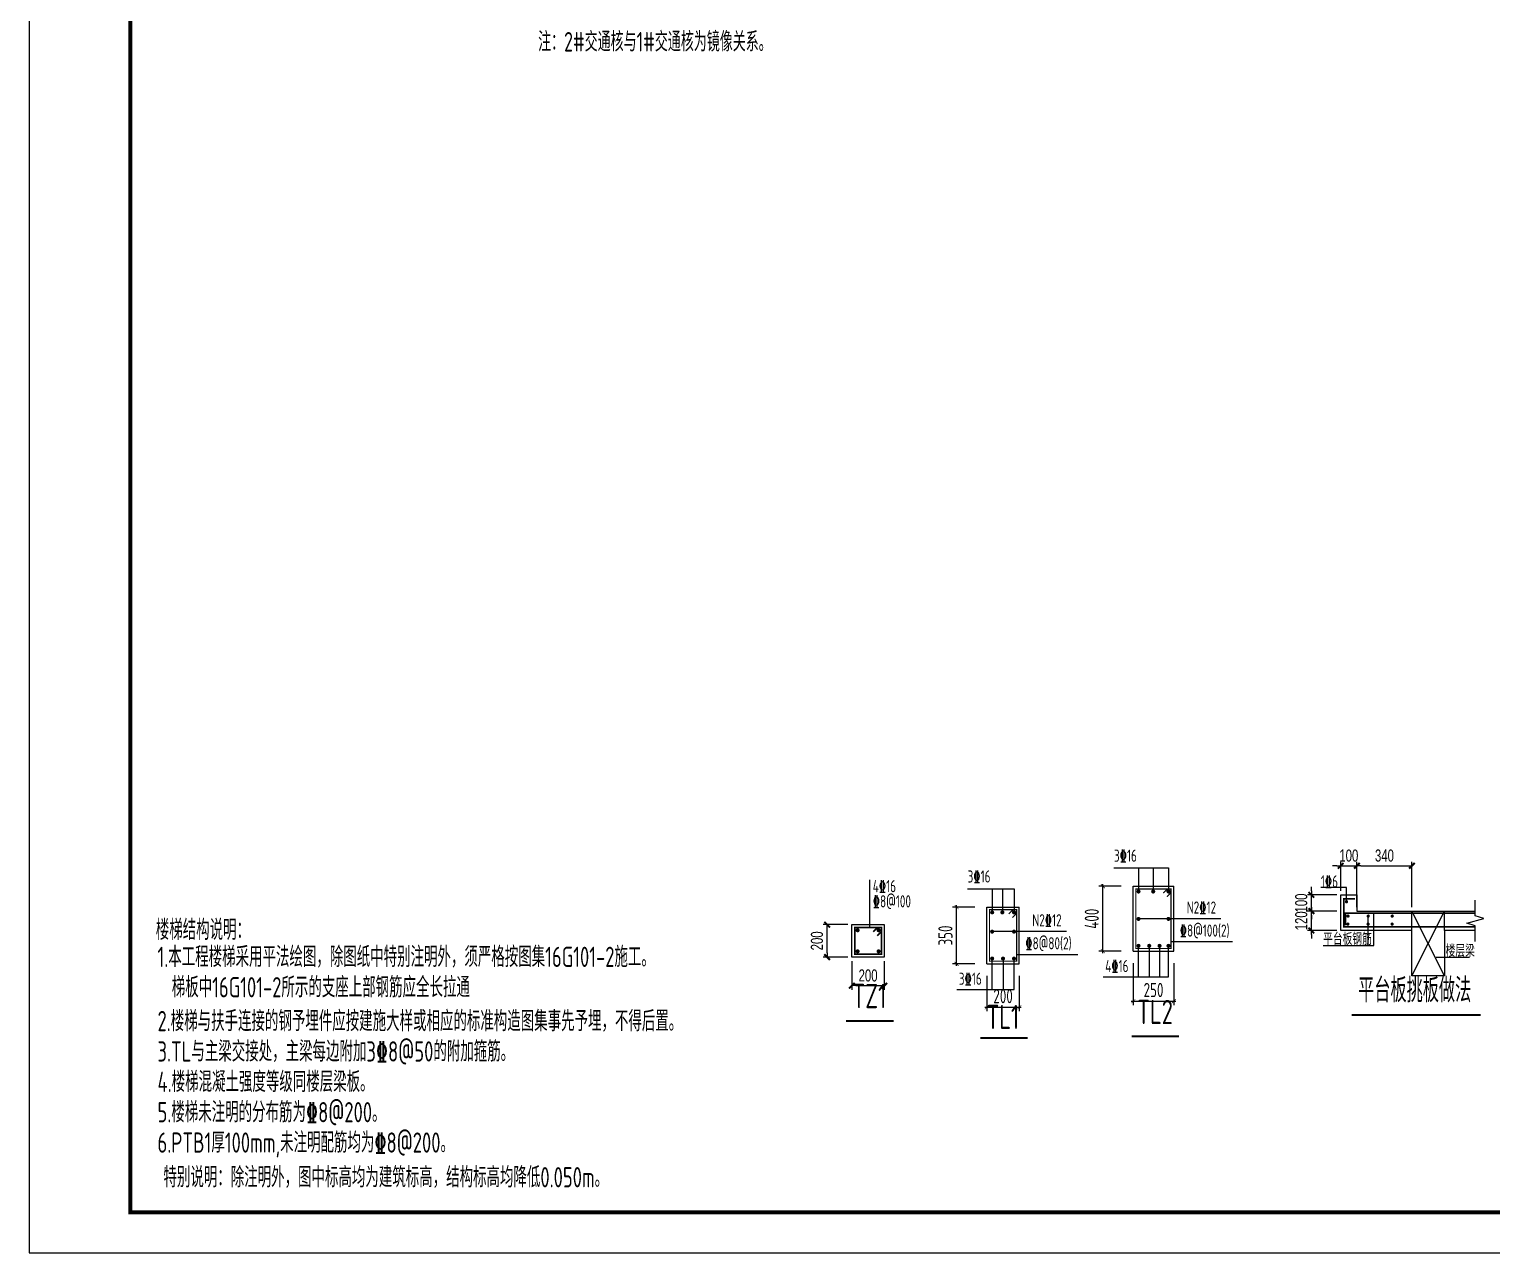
# Model space of a CAD drawing. Extents: x -668857 to 143095, y -247466 to 228182.
# Drawn here: x 36624 to 54686, y 196533 to 211639 of the extents above; entities that cross this region are included whole.
import ezdxf
from ezdxf.enums import TextEntityAlignment as Align

# ---------------------------------------------------------------- set-up
doc = ezdxf.new("R2010")
doc.units = 0
doc.header["$LTSCALE"] = 1000
doc.layers.get('0').update_dxf_attribs({"linetype": 'CONTINUOUS'})
doc.layers.get('DEFPOINTS').update_dxf_attribs({"linetype": 'CONTINUOUS'})
for name, color, linetype in [('-TK', 7, 'CONTINUOUS'), ('DIM', 2, 'CONTINUOUS'), ('FSK_DIM', 3, 'CONTINUOUS'), ('NUM', 7, 'CONTINUOUS'), ('PUB_TEXT', 2, 'CONTINUOUS'), ('REIN', 6, 'CONTINUOUS'), ('Sbeam-s', 3, 'CONTINUOUS'), ('TEXT', 2, 'CONTINUOUS'), ('THIN', 7, 'CONTINUOUS'), ('WALL', 5, 'CONTINUOUS'), ('大样详图_文字', 60, 'CONTINUOUS')]:
    doc.layers.add(name, color=color, linetype=linetype)
doc.styles.add('BW_Dim', font='Bweng.shx', dxfattribs={"width": 0.7, "bigfont": 'hztxt.shx'})
doc.styles.add('TSSD_DIMENSION', font='Tssdeng.shx', dxfattribs={"width": 0.7, "bigfont": 'tssdchn.shx'})
doc.styles.add('TSSD_Norm', font='Tssdeng.shx', dxfattribs={"bigfont": 'tssdchn.shx'})
doc.styles.add('TSSD_REIN', font='tssdeng.shx', dxfattribs={"width": 0.7, "height": 300, "bigfont": 'tssdchn.shx'})
doc.dimstyles.new('Cyz_25_50', dxfattribs={"dimtxt": 150, "dimasz": 50, "dimexe": 50, "dimexo": 50, "dimgap": 50, "dimtad": 1, "dimdec": 0, "dimlfac": 0.5, "dimzin": 0, "dimdsep": 46, "dimtxsty": 'BW_Dim', "dimblk": '_bwk', "dimcen": 0, "dimclrt": 7, "dimadec": 0, "dimazin": 0, "dimtfac": 1, "dimtdec": 0, "dimtix": 1, "dimtmove": 2, "dimatfit": 0, "dimfxl": 0, "dimtolj": 1, "dimtzin": 0, "dimarcsym": 0})
doc.dimstyles.new('TSSD_50_50', dxfattribs={"dimtxt": 175, "dimasz": 50, "dimexe": 50, "dimexo": 150, "dimgap": 50, "dimtad": 1, "dimdec": 0, "dimzin": 0, "dimdsep": 46, "dimtxsty": 'TSSD_DIMENSION', "dimblk": 'ARCHTICK', "dimcen": 0, "dimdle": 25, "dimclrt": 7, "dimadec": 0, "dimazin": 0, "dimtfac": 1, "dimtdec": 0, "dimtix": 1, "dimtmove": 2, "dimatfit": 3, "dimfxl": 0, "dimtolj": 1, "dimtzin": 0, "dimarcsym": 0})

# ---------------------------------------------------------------- blocks, each defined once
blk = doc.blocks.new('A1')
blk.add_lwpolyline([(0, 59400), (0, 0), (84100, 0), (84100, 59400)], close=True)
at = {"const_width": 100}
blk.add_lwpolyline([(2500, 58400), (2500, 1000), (83100, 1000), (83100, 58400)], close=True, dxfattribs=at)
blk = doc.blocks.new('_ArchTick')
at = {"color": 0, "linetype": 'ByBlock', "const_width": 0.15}
blk.add_lwpolyline([(-0.5, -0.5), (0.5, 0.5)], dxfattribs=at)
blk = doc.blocks.new('*D366')
at = {"layer": 'DEFPOINTS', "color": 0}
for p in [(48451, 200100), (48851, 200100), (48851, 199564)]:
    blk.add_point(p, dxfattribs=at)
at = {"layer": 'DIM', "color": 0, "lineweight": -2}
for p, q in [((48451, 199950), (48451, 199514)), ((48851, 199950), (48851, 199514)), ((48426, 199564), (48876, 199564))]:
    blk.add_line(p, q, dxfattribs=at)
at = {"layer": 'DIM', "color": 0, "lineweight": -2, "xscale": 50, "yscale": 50, "zscale": 50, "rotation": 180}
blk.add_blockref('_ArchTick', (48451, 199564), dxfattribs=at)
at = {"layer": 'DIM', "color": 0, "lineweight": -2, "xscale": 50, "yscale": 50, "zscale": 50}
blk.add_blockref('_ArchTick', (48851, 199564), dxfattribs=at)
at = {"layer": 'DIM', "color": 7, "insert": (48651, 199701), "char_height": 175, "attachment_point": 5, "style": 'TSSD_DIMENSION'}
blk.add_mtext('\\A1;200', dxfattribs=at)
blk = doc.blocks.new('*D367')
at = {"layer": 'DEFPOINTS', "color": 0}
for p in [(48077, 200800), (48451, 200800), (48451, 200100)]:
    blk.add_point(p, dxfattribs=at)
at = {"layer": 'DIM', "color": 0, "lineweight": -2}
for p, q in [((48301, 200800), (48027, 200800)), ((48077, 200075), (48077, 200825)), ((48301, 200100), (48027, 200100))]:
    blk.add_line(p, q, dxfattribs=at)
at = {"layer": 'DIM', "color": 0, "lineweight": -2, "xscale": 50, "yscale": 50, "zscale": 50}
for p, rotation in [((48077, 200800), 90), ((48077, 200100), 270)]:
    blk.add_blockref('_ArchTick', p, dxfattribs=dict(at, rotation=rotation))
at = {"layer": 'DIM', "color": 7, "insert": (47939, 200450), "char_height": 175, "attachment_point": 5, "rotation": 90, "style": 'TSSD_DIMENSION'}
blk.add_mtext('\\A1;350', dxfattribs=at)
blk = doc.blocks.new('_bwk')
blk.add_line((-1, 0), (0, 0))
at = {"const_width": 0.5}
blk.add_lwpolyline([(-0.7, -0.7), (0.7, 0.7)], dxfattribs=at)
blk = doc.blocks.new('*D368')
at = {"layer": 'DEFPOINTS', "color": 0}
for p in [(46478, 200584), (46784, 200584), (46784, 200184)]:
    blk.add_point(p, dxfattribs=at)
at = {"layer": 'FSK_DIM', "color": 0, "lineweight": -2}
for p, q in [((46734, 200584), (46428, 200584)), ((46478, 200234), (46478, 200534)), ((46734, 200184), (46428, 200184))]:
    blk.add_line(p, q, dxfattribs=at)
at = {"layer": 'FSK_DIM', "color": 0, "lineweight": -2, "xscale": 50, "yscale": 50, "zscale": 50}
for p, rotation in [((46478, 200584), 90), ((46478, 200184), 270)]:
    blk.add_blockref('_bwk', p, dxfattribs=dict(at, rotation=rotation))
at = {"layer": 'FSK_DIM', "color": 7, "insert": (46353, 200384), "char_height": 150, "attachment_point": 5, "rotation": 90, "style": 'BW_Dim'}
blk.add_mtext('\\A1;200', dxfattribs=at)
blk = doc.blocks.new('*D369')
at = {"layer": 'DEFPOINTS', "color": 0}
for p in [(46784, 200184), (47184, 200184), (47184, 199831)]:
    blk.add_point(p, dxfattribs=at)
at = {"layer": 'FSK_DIM', "color": 0, "lineweight": -2}
for p, q in [((46784, 200134), (46784, 199781)), ((47184, 200134), (47184, 199781)), ((46834, 199831), (47134, 199831))]:
    blk.add_line(p, q, dxfattribs=at)
at = {"layer": 'FSK_DIM', "color": 0, "lineweight": -2, "xscale": 50, "yscale": 50, "zscale": 50, "rotation": 180}
blk.add_blockref('_bwk', (46784, 199831), dxfattribs=at)
at = {"layer": 'FSK_DIM', "color": 0, "lineweight": -2, "xscale": 50, "yscale": 50, "zscale": 50}
blk.add_blockref('_bwk', (47184, 199831), dxfattribs=at)
at = {"layer": 'FSK_DIM', "color": 7, "insert": (46984, 199956), "char_height": 150, "attachment_point": 5, "style": 'BW_Dim'}
blk.add_mtext('\\A1;200', dxfattribs=at)
blk = doc.blocks.new('*D370')
at = {"layer": 'DEFPOINTS', "color": 0}
for p in [(53021, 201311), (52821, 200951), (53021, 200951)]:
    blk.add_point(p, dxfattribs=at)
at = {"layer": 'FSK_DIM', "color": 0, "lineweight": -2}
for p, q in [((52771, 201311), (52721, 201311)), ((52821, 201001), (52821, 201361)), ((52821, 201311), (53021, 201311)), ((53021, 201001), (53021, 201361)), ((53071, 201311), (53121, 201311))]:
    blk.add_line(p, q, dxfattribs=at)
at = {"layer": 'FSK_DIM', "color": 0, "lineweight": -2, "xscale": 50, "yscale": 50, "zscale": 50}
blk.add_blockref('_bwk', (52821, 201311), dxfattribs=at)
at = {"layer": 'FSK_DIM', "color": 0, "lineweight": -2, "xscale": 50, "yscale": 50, "zscale": 50, "rotation": 180}
blk.add_blockref('_bwk', (53021, 201311), dxfattribs=at)
at = {"layer": 'FSK_DIM', "color": 7, "insert": (52921, 201436), "char_height": 150, "attachment_point": 5, "style": 'BW_Dim'}
blk.add_mtext('\\A1;100', dxfattribs=at)
blk = doc.blocks.new('*D371')
at = {"layer": 'DEFPOINTS', "color": 0}
for p in [(53701, 201311), (53021, 200751), (53701, 200751)]:
    blk.add_point(p, dxfattribs=at)
at = {"layer": 'FSK_DIM', "color": 0, "lineweight": -2}
for p, q in [((53021, 200801), (53021, 201361)), ((53071, 201311), (53651, 201311)), ((53701, 200801), (53701, 201361))]:
    blk.add_line(p, q, dxfattribs=at)
at = {"layer": 'FSK_DIM', "color": 0, "lineweight": -2, "xscale": 50, "yscale": 50, "zscale": 50, "rotation": 180}
blk.add_blockref('_bwk', (53021, 201311), dxfattribs=at)
at = {"layer": 'FSK_DIM', "color": 0, "lineweight": -2, "xscale": 50, "yscale": 50, "zscale": 50}
blk.add_blockref('_bwk', (53701, 201311), dxfattribs=at)
at = {"layer": 'FSK_DIM', "color": 7, "insert": (53361, 201436), "char_height": 150, "attachment_point": 5, "style": 'BW_Dim'}
blk.add_mtext('\\A1;340', dxfattribs=at)
blk = doc.blocks.new('*D372')
at = {"layer": 'DEFPOINTS', "color": 0}
for p in [(52459, 200751), (52821, 200751), (52821, 200511)]:
    blk.add_point(p, dxfattribs=at)
at = {"layer": 'FSK_DIM', "color": 0, "lineweight": -2}
for p, q in [((52459, 200801), (52459, 200851)), ((52771, 200751), (52409, 200751)), ((52459, 200511), (52459, 200751)), ((52771, 200511), (52409, 200511)), ((52459, 200461), (52459, 200411))]:
    blk.add_line(p, q, dxfattribs=at)
at = {"layer": 'FSK_DIM', "color": 0, "lineweight": -2, "xscale": 50, "yscale": 50, "zscale": 50}
for p, rotation in [((52459, 200751), 270), ((52459, 200511), 90)]:
    blk.add_blockref('_bwk', p, dxfattribs=dict(at, rotation=rotation))
at = {"layer": 'FSK_DIM', "color": 7, "insert": (52334, 200631), "char_height": 150, "attachment_point": 5, "rotation": 90, "style": 'BW_Dim'}
blk.add_mtext('\\A1;120', dxfattribs=at)
blk = doc.blocks.new('*D373')
at = {"layer": 'DEFPOINTS', "color": 0}
for p in [(52459, 200951), (52821, 200951), (52821, 200751)]:
    blk.add_point(p, dxfattribs=at)
at = {"layer": 'FSK_DIM', "color": 0, "lineweight": -2}
for p, q in [((52459, 201001), (52459, 201051)), ((52771, 200951), (52409, 200951)), ((52459, 200751), (52459, 200951)), ((52771, 200751), (52409, 200751)), ((52459, 200701), (52459, 200651))]:
    blk.add_line(p, q, dxfattribs=at)
at = {"layer": 'FSK_DIM', "color": 0, "lineweight": -2, "xscale": 50, "yscale": 50, "zscale": 50}
for p, rotation in [((52459, 200951), 270), ((52459, 200751), 90)]:
    blk.add_blockref('_bwk', p, dxfattribs=dict(at, rotation=rotation))
at = {"layer": 'FSK_DIM', "color": 7, "insert": (52334, 200851), "char_height": 150, "attachment_point": 5, "rotation": 90, "style": 'BW_Dim'}
blk.add_mtext('\\A1;100', dxfattribs=at)
blk = doc.blocks.new('*D375')
at = {"layer": 'DEFPOINTS', "color": 0}
for p in [(50259, 200257), (50759, 200257), (50759, 199639)]:
    blk.add_point(p, dxfattribs=at)
at = {"layer": 'DIM', "color": 0, "lineweight": -2}
for p, q in [((50259, 200107), (50259, 199589)), ((50759, 200107), (50759, 199589)), ((50234, 199639), (50784, 199639))]:
    blk.add_line(p, q, dxfattribs=at)
at = {"layer": 'DIM', "color": 0, "lineweight": -2, "xscale": 50, "yscale": 50, "zscale": 50, "rotation": 180}
blk.add_blockref('_ArchTick', (50259, 199639), dxfattribs=at)
at = {"layer": 'DIM', "color": 0, "lineweight": -2, "xscale": 50, "yscale": 50, "zscale": 50}
blk.add_blockref('_ArchTick', (50759, 199639), dxfattribs=at)
at = {"layer": 'DIM', "color": 7, "insert": (50509, 199777), "char_height": 175, "attachment_point": 5, "style": 'TSSD_DIMENSION'}
blk.add_mtext('\\A1;250', dxfattribs=at)
blk = doc.blocks.new('*D376')
at = {"layer": 'DEFPOINTS', "color": 0}
for p in [(49884, 201057), (50259, 201057), (50259, 200257)]:
    blk.add_point(p, dxfattribs=at)
at = {"layer": 'DIM', "color": 0, "lineweight": -2}
for p, q in [((50109, 201057), (49834, 201057)), ((49884, 200232), (49884, 201082)), ((50109, 200257), (49834, 200257))]:
    blk.add_line(p, q, dxfattribs=at)
at = {"layer": 'DIM', "color": 0, "lineweight": -2, "xscale": 50, "yscale": 50, "zscale": 50}
for p, rotation in [((49884, 201057), 90), ((49884, 200257), 270)]:
    blk.add_blockref('_ArchTick', p, dxfattribs=dict(at, rotation=rotation))
at = {"layer": 'DIM', "color": 7, "insert": (49747, 200657), "char_height": 175, "attachment_point": 5, "rotation": 90, "style": 'TSSD_DIMENSION'}
blk.add_mtext('\\A1;400', dxfattribs=at)

msp = doc.modelspace()

# ---------------------------------------------------------------- linework, layer by layer
at = {"layer": 'NUM', "color": 7, "const_width": 25}
for points in [[(46713, 199394.55), (47298.06, 199394.55)], [(52955.23, 199466.92), (54549.29, 199466.92)], [(48369.15, 199185.85), (48954.21, 199185.85)], [(50238.33, 199203.81), (50823.39, 199203.81)]]:
    msp.add_lwpolyline(points, dxfattribs=at)
at = {"layer": 'REIN'}
for points, const_width in [([(50628.17, 200972.89), (50680.15, 201024.84), (50726.08, 201024.84), (50726.08, 200289.84), (50291.08, 200289.84), (50291.08, 201024.84), (50726.08, 201024.84), (50726.08, 200978.91), (50674.14, 200926.93)], 15), ([(52995.38, 200901), (52857.89, 200901), (52857.89, 200556.49), (54482.63, 200556.49)], 20), ([(48720.83, 200715.91), (48772.81, 200767.86), (48818.73, 200767.86), (48818.73, 200132.86), (48483.73, 200132.86), (48483.73, 200767.86), (48818.73, 200767.86), (48818.73, 200721.93), (48766.79, 200669.95)], 15), ([(52879.11, 200577.13), (52879.11, 200723.95), (54482.63, 200723.95)], 20), ([(47047.1, 200496.79), (47099.82, 200549.47), (47149.28, 200549.47), (47149.28, 200219.47), (46819.28, 200219.47), (46819.28, 200549.47), (47149.28, 200549.47), (47149.28, 200500.01), (47096.6, 200447.29)], 20)]:
    msp.add_lwpolyline(points, dxfattribs=dict(at, const_width=const_width))
for points, const_width in [([(50311.08, 200992.34, 1), (50336.08, 200992.34, 1)], 25), ([(50492.43, 200992.34, 1), (50517.43, 200992.34, 1)], 25), ([(50681.08, 200992.34, 1), (50706.08, 200992.34, 1)], 25), ([(52882.58, 200867.04, 1), (52902.58, 200867.04, 1)], 20), ([(48503.73, 200735.36, 1), (48528.73, 200735.36, 1)], 25), ([(48629.59, 200735.36, 1), (48654.59, 200735.36, 1)], 25), ([(48773.73, 200735.36, 1), (48798.73, 200735.36, 1)], 25), ([(50311.08, 200654.55, 1), (50336.08, 200654.55, 1)], 25), ([(50681.08, 200654.55, 1), (50706.08, 200654.55, 1)], 25), ([(52900.63, 200689.72, 1), (52920.63, 200689.72, 1)], 20), ([(53150.53, 200689.72, 1), (53170.53, 200689.72, 1)], 20), ([(53447.08, 200689.72, 1), (53467.08, 200689.72, 1)], 20), ([(46841.78, 200514.47, 1), (46866.78, 200514.47, 1)], 25), ([(47101.78, 200514.47, 1), (47126.78, 200514.47, 1)], 25), ([(48503.73, 200497.57, 1), (48528.73, 200497.57, 1)], 25), ([(48773.73, 200497.57, 1), (48798.73, 200497.57, 1)], 25), ([(52899.35, 200590.59, 1), (52919.35, 200590.59, 1)], 20), ([(53149.24, 200590.59, 1), (53169.24, 200590.59, 1)], 20), ([(53445.79, 200590.59, 1), (53465.79, 200590.59, 1)], 20), ([(50311.08, 200322.34, 1), (50336.08, 200322.34, 1)], 25), ([(50443.73, 200322.34, 1), (50468.73, 200322.34, 1)], 25), ([(50570.7, 200322.34, 1), (50595.7, 200322.34, 1)], 25), ([(50681.08, 200322.34, 1), (50706.08, 200322.34, 1)], 25), ([(46841.78, 200254.47, 1), (46866.78, 200254.47, 1)], 25), ([(47101.78, 200254.47, 1), (47126.78, 200254.47, 1)], 25), ([(48503.73, 200165.36, 1), (48528.73, 200165.36, 1)], 25), ([(48638.09, 200165.36, 1), (48663.09, 200165.36, 1)], 25), ([(48773.73, 200165.36, 1), (48798.73, 200165.36, 1)], 25)]:
    msp.add_lwpolyline(points, format="xyb", close=True, dxfattribs=dict(at, const_width=const_width))
at = {"layer": 'Sbeam-s'}
for p, q in [((50258.58, 200257.34), (50258.58, 201057.34)), ((50258.58, 201057.34), (50758.58, 201057.34)), ((50758.58, 200257.34), (50758.58, 201057.34)), ((48451.23, 200100.36), (48451.23, 200800.36)), ((48451.23, 200800.36), (48851.23, 200800.36)), ((48851.23, 200100.36), (48851.23, 200800.36)), ((46784.28, 200584.47), (47184.28, 200584.47)), ((46784.28, 200184.47), (46784.28, 200584.47)), ((47184.28, 200584.47), (47184.28, 200184.47)), ((47184.28, 200184.47), (46784.28, 200184.47)), ((50258.58, 200257.34), (50758.58, 200257.34)), ((48451.23, 200100.36), (48851.23, 200100.36))]:
    msp.add_line(p, q, dxfattribs=at)
at = {"layer": 'TEXT'}
for p, q in [((50020.59, 201284.46), (50693.58, 201284.46)), ((50323.58, 201284.46), (50323.58, 201004.84)), ((50504.93, 201284.46), (50504.93, 201004.84)), ((50693.58, 201284.46), (50693.58, 201004.84)), ((48213.24, 201027.48), (48786.23, 201027.48)), ((48516.23, 201027.48), (48516.23, 200747.86)), ((48642.09, 201027.48), (48642.09, 200747.86)), ((48786.23, 201027.48), (48786.23, 200747.86)), ((49432.65, 200497.57), (48516.23, 200497.57)), ((51339.99, 200654.55), (50323.58, 200654.55)), ((50323.58, 199940.99), (50323.58, 200322.34)), ((50461.01, 199940.99), (50461.01, 200322.34)), ((50587.98, 199940.99), (50587.98, 200322.34)), ((50693.58, 199940.99), (50693.58, 200322.34)), ((51483.13, 200369.95), (50726.08, 200369.95)), ((48516.23, 199784.01), (48516.23, 200165.36)), ((48655.37, 199784.01), (48655.37, 200165.36)), ((48786.23, 199784.01), (48786.23, 200165.36)), ((49575.78, 200212.97), (48818.73, 200212.97)), ((48079.91, 199784.01), (48786.23, 199784.01)), ((49887.26, 199940.99), (50693.58, 199940.99))]:
    msp.add_line(p, q, dxfattribs=at)
at = {"layer": 'THIN'}
msp.add_lwpolyline([(54482.63, 200376.84), (54482.63, 200568.84), (54377.03, 200602.44), (54588.23, 200660.04), (54482.63, 200693.64), (54482.63, 200885.64)], dxfattribs=at)
at = {"layer": 'WALL'}
for p, q in [((53700.88, 199951.24), (54100.88, 200751.24)), ((54100.88, 199951.24), (53700.88, 200751.24)), ((53700.88, 200511.24), (53700.88, 200751.24)), ((54100.88, 200511.24), (54100.88, 200751.24))]:
    msp.add_line(p, q, dxfattribs=at)
for points in [[(53700.88, 200511.24), (52820.88, 200511.24), (52820.88, 200951.24), (53020.88, 200951.24), (53020.88, 200751.24), (54482.63, 200751.24)], [(54482.63, 200511.24), (54100.88, 200511.24), (54100.88, 199951.24), (53700.88, 199951.24), (53700.88, 200511.24)]]:
    msp.add_lwpolyline(points, dxfattribs=at)
at = {"layer": '大样详图_文字', "color": 7}
for p, q in [((47004.79, 200549.47), (47004.79, 201139.14)), ((52892.58, 201041.14), (52575.11, 201041.14)), ((52892.58, 200867.04), (52892.58, 201041.14)), ((53159.24, 200325.04), (53160.53, 200689.72)), ((53227.87, 200325.04), (53227.87, 200723.95)), ((52602.1, 200325.04), (53227.87, 200325.04)), ((54411.23, 200179.37), (53998.11, 200179.37))]:
    msp.add_line(p, q, dxfattribs=at)

# ---------------------------------------------------------------- block references
at = {"layer": '-TK', "xscale": 0.5, "yscale": 0.5, "zscale": 0.5}
msp.add_blockref('A1', (36624.44, 196533.15), dxfattribs=at)

# ---------------------------------------------------------------- texts
at = {"layer": 'NUM', "color": 1, "style": 'TSSD_Norm', "width": 0.7}
for s, p in [('平台板挑板做法', (53734.24, 199534.96)), ('TZ1', (47000.08, 199462.59))]:
    msp.add_text(s, height=300, dxfattribs=at).set_placement(p, align=Align.BOTTOM_CENTER)
for s, p in [('TL1', (48447.56, 199203.77)), ('TL2', (50308.56, 199265.35))]:
    msp.add_text(s, height=300, dxfattribs=at).set_placement(p, align=Align.BOTTOM_LEFT)
at = {"layer": 'PUB_TEXT', "color": 1, "style": 'TSSD_REIN', "width": 0.7}
msp.add_text('注：2#交通核与1#交通核为镜像关系。', height=241.1348, dxfattribs=at).set_placement((42908.67, 211363.92))
at = {"layer": 'TEXT', "style": 'TSSD_REIN', "width": 0.7}
for s, p in [('楼梯结构说明：', (38187.02, 200395.54)), ('1.本工程楼梯采用平法绘图，除图纸中特别注明外，须严格按图集16G101-2施工。', (38208.38, 200061.26)), ('梯板中16G101-2所示的支座上部钢筋应全长拉通', (38384.78, 199686.26)), ('2.楼梯与扶手连接的钢予埋件应按建施大样或相应的标准构造图集事先予埋，不得后置。', (38208.38, 199268.4)), ('3.TL与主梁交接处，主梁每边附加3\x848@50的附加箍筋。', (38208.38, 198893.4)), ('4.楼梯混凝土强度等级同楼层梁板。', (38208.38, 198518.4)), ('6.PTB1厚100mm,未注明配筋均为%%1328@200。', (38208.38, 197768.4))]:
    msp.add_text(s, height=250, dxfattribs=at).set_placement(p)
at = {"layer": 'TEXT', "color": 1, "style": 'TSSD_REIN', "width": 0.7}
msp.add_text('5.楼梯未注明的分布筋为%%1328@200。', height=250, dxfattribs=at).set_placement((38208.38, 198143.4))
at = {"layer": 'TEXT', "color": 153, "style": 'TSSD_REIN', "width": 0.7}
msp.add_text('特别说明：除注明外，图中标高均为建筑标高，结构标高均降低0.050m。', height=250, dxfattribs=at).set_placement((38281.71, 197340.38))
at = {"layer": 'THIN', "color": 0, "style": 'TSSD_REIN', "width": 0.7}
for s, p in [('3\x8416', (50020.59, 201315.71)), ('3\x8416', (48213.24, 201058.73)), ('N2\x8412', (50919.13, 200675.2)), ('N2\x8412', (49011.78, 200518.22)), ('\x848@100(2)', (50832.79, 200390.6)), ('%%1328@80(2)', (48925.44, 200233.62)), ('4%%13216', (49912.3, 199952.84)), ('3%%13216', (48104.96, 199795.86))]:
    msp.add_text(s, height=150, dxfattribs=at).set_placement(p, align=Align.BOTTOM_LEFT)
at = {"layer": '大样详图_文字', "color": 7, "style": 'TSSD_REIN', "width": 0.7}
for s, p in [('4\x8416', (47041.67, 200984.13)), ('1\x846', (52575.23, 201042.07)), ('\x848@100', (47041.67, 200796.63)), ('平台板钢筋', (52602.48, 200332.47)), ('楼层梁', (54116.01, 200186.14))]:
    msp.add_text(s, height=150, dxfattribs=at).set_placement(p)

# ---------------------------------------------------------------- dimensions: what is measured, and where the dimension line sits
at = {"layer": 'DIM'}
for base, p1, p2, picture, middle in [((49884.11, 201057.34), (50258.58, 200257.34), (50258.58, 201057.34), '*D376', (49746.61, 200657.34)), ((48076.77, 200800.36), (48451.23, 200100.36), (48451.23, 200800.36), '*D367', (47939.27, 200450.36))]:
    dim = msp.add_linear_dim(base=base, p1=p1, p2=p2, angle=90, dimstyle='TSSD_50_50', override={"dimlfac": 0.5}, dxfattribs=at)
    dim.commit()
    dim.dimension.update_dxf_attribs({"geometry": picture, "text_midpoint": middle})
for base, p1, p2, picture, middle in [((50758.58, 199639.22), (50258.58, 200257.34), (50758.58, 200257.34), '*D375', (50508.58, 199776.72)), ((48851.23, 199563.87), (48451.23, 200100.36), (48851.23, 200100.36), '*D366', (48651.23, 199701.37))]:
    dim = msp.add_linear_dim(base=base, p1=p1, p2=p2, dimstyle='TSSD_50_50', override={"dimlfac": 0.5}, dxfattribs=at)
    dim.commit()
    dim.dimension.update_dxf_attribs({"geometry": picture, "text_midpoint": middle})
at = {"layer": 'FSK_DIM'}
for base, p1, p2, picture, middle in [((53020.88, 201311.24), (52820.88, 200951.24), (53020.88, 200951.24), '*D370', (52920.88, 201436.24)), ((53700.88, 201311.24), (53020.88, 200751.24), (53700.88, 200751.24), '*D371', (53360.88, 201436.24)), ((47184.28, 199830.96), (46784.28, 200184.47), (47184.28, 200184.47), '*D369', (46984.28, 199955.96))]:
    dim = msp.add_linear_dim(base=base, p1=p1, p2=p2, dimstyle='Cyz_25_50', dxfattribs=at)
    dim.commit()
    dim.dimension.update_dxf_attribs({"geometry": picture, "text_midpoint": middle})
for base, p1, p2, picture, middle in [((52458.93, 200951.24), (52820.88, 200751.24), (52820.88, 200951.24), '*D373', (52333.93, 200851.24)), ((52458.93, 200751.24), (52820.88, 200511.24), (52820.88, 200751.24), '*D372', (52333.93, 200631.24)), ((46477.59, 200584.47), (46784.28, 200184.47), (46784.28, 200584.47), '*D368', (46352.59, 200384.47))]:
    dim = msp.add_linear_dim(base=base, p1=p1, p2=p2, angle=90, dimstyle='Cyz_25_50', dxfattribs=at)
    dim.commit()
    dim.dimension.update_dxf_attribs({"geometry": picture, "text_midpoint": middle})

doc.saveas('drawing.dxf')
